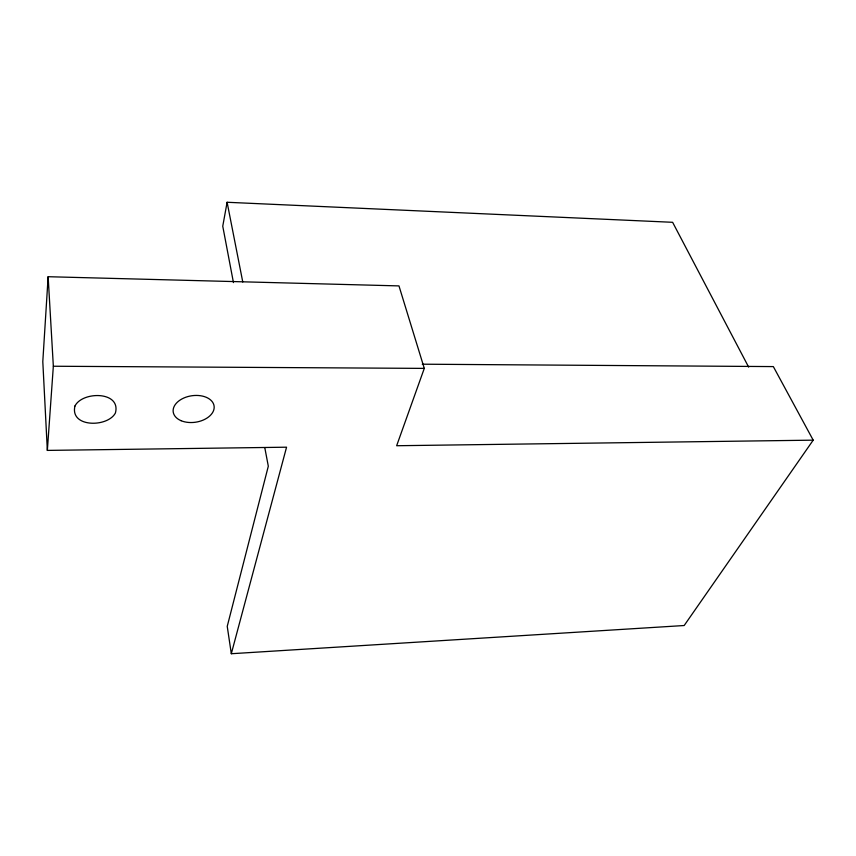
<?xml version="1.0" encoding="UTF-8"?>
<svg xmlns="http://www.w3.org/2000/svg" width="856" height="856" viewBox="0 0 856 856"><rect width="100%" height="100%" fill="white"/><g stroke="black" fill="none" stroke-linecap="round" stroke-linejoin="round"><path stroke-width="1.28" d="M813.2 440.155L396.649 445.73L424.287 368.39L398.971 285.904L48.139 276.713L42.8 361.606L47.348 450.406L286.557 447.196L231.313 653.727L684.179 625.522L813.2 440.155L773.343 366.593L422.265 364.196M47.348 450.406L53.34 366.24L48.139 276.713M748.647 367.096L672.623 222.303L227.108 202.273L222.753 226.209L233.453 282.598M53.34 366.24L424.287 368.39M227.108 202.273L242.772 281.988M264.825 447.849L268.313 466.21L227.236 626.346L231.313 653.727M74.954 406.012C69.668 427.69 107.642 427.615 115.4 413.02C121.349 391.106 82.454 391.021 74.954 406.012M181.108 420.703A20.662 13.364 -8.4 0 0 214 409.05A20.662 13.364 -8.4 0 0 185.848 397.216A20.662 13.364 -8.4 0 0 181.108 420.703"/></g></svg>
